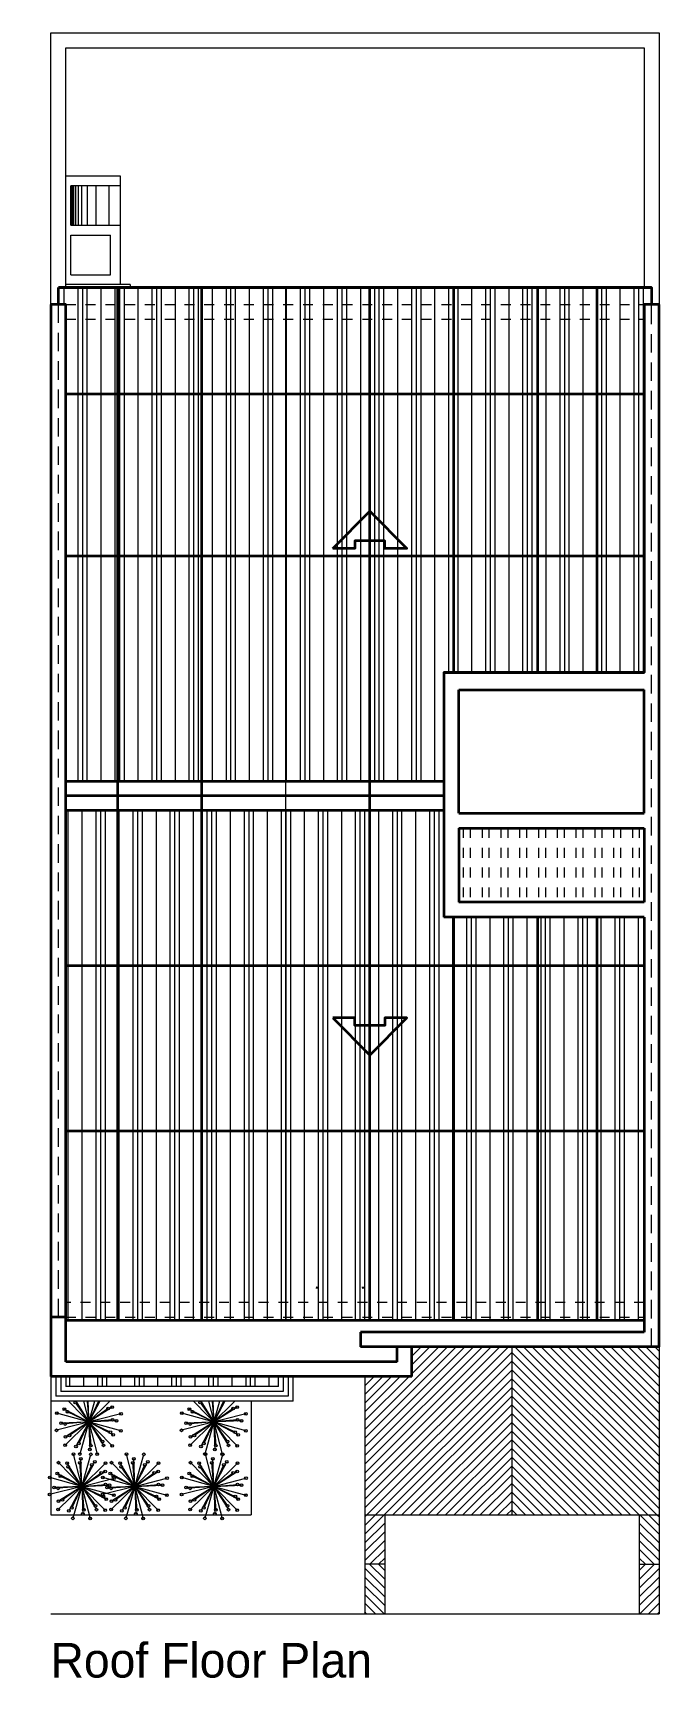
# Model space of a CAD drawing. Header units: inches. Extents: x 26.6 to 66.9, y -8.9 to 33.5.
# Drawn here: x 34.88 to 41.21, y -8.91 to 7.74 of the extents above; entities that cross this region are included whole.
import ezdxf

# ---------------------------------------------------------------- set-up
doc = ezdxf.new("R2010")
doc.units = ezdxf.units.IN
doc.header["$MEASUREMENT"] = 0
for name, pattern in [('cotas', [0.1875, 0.125, -0.0625]), ('DASHED2', [0.375, 0.25, -0.125]), ('NASCOSTA', [0.375, 0.25, -0.125])]:
    doc.linetypes.add(name, pattern=pattern)
for name, color, linetype in [('01-Text 1 75', 250, 'Continuous'), ('15', 253, 'Continuous'), ('6', 252, 'Continuous')]:
    doc.layers.add(name, color=color, linetype=linetype)
for name, color, linetype, lineweight in [('9', 76, 'Continuous', 0), ('DOOR WINDOW 1 75', 251, 'Continuous', 9), ('FURNITURE E 1 75', 252, 'Continuous', 13), ('HATCH A 1 75', 9, 'Continuous', 0), ('SEGMENTED 1 75', 253, 'DASHED2', 5), ('WALL 1 75', 250, 'Continuous', 35)]:
    doc.layers.add(name, color=color, linetype=linetype, lineweight=lineweight)
doc.layers.add('TREE E 1 75', color=9, linetype='Continuous', lineweight=5, transparency=0.6)
doc.styles.add('SS Projects_75_notes', font='', dxfattribs={"height": 0.35})
doc.styles.get('SS Projects_75_notes').set_extended_font_data('Bahnschrift')
pattern_1 = [(45, (-650.19761, -1.502886), (-0.044194174, 0.044194174), [])]

# ---------------------------------------------------------------- blocks, each defined once
blk = doc.blocks.new('FLORES')
at = {"layer": 'TREE E 1 75'}
for q in [(0, 0.448), (-0.388, 0.224), (-0.276, 0.25), (-0.224, 0.388), (-0.114, 0.355), (-0.112, 0.3), (0.224, 0.388), (0.078, 0.364), (0.053, 0.315), (0.25, 0.276), (0.204, 0.246), (0.388, 0.224), (-0.364, 0.078), (-0.315, 0.053), (-0.246, 0.204), (0.355, 0.114), (0.3, 0.112), (-0.448, 0), (-0.388, -0.224), (-0.355, -0.114), (-0.3, -0.112), (-0.25, -0.276), (-0.224, -0.388), (-0.204, -0.246), (-0.078, -0.364), (-0.053, -0.315), (0.388, -0.224), (0.364, -0.078), (0.448, 0), (0.315, -0.053), (0.276, -0.25), (0.246, -0.204), (0.224, -0.388), (0.114, -0.355), (0.112, -0.3), (0, -0.448)]:
    blk.add_line((0, 0), q, dxfattribs=at)
for centre in [(0, 0.448), (-0.388, 0.224), (-0.276, 0.25), (-0.246, 0.204), (-0.224, 0.388), (-0.114, 0.355), (-0.112, 0.3), (0.053, 0.315), (0.078, 0.364), (0.204, 0.246), (0.224, 0.388), (0.25, 0.276), (0.388, 0.224), (-0.448, 0), (-0.364, 0.078), (-0.315, 0.053), (0.3, 0.112), (0.355, 0.114), (0.448, 0), (-0.388, -0.224), (-0.355, -0.114), (-0.3, -0.112), (0.246, -0.204), (0.315, -0.053), (0.364, -0.078), (0.388, -0.224), (-0.25, -0.276), (-0.224, -0.388), (-0.204, -0.246), (-0.078, -0.364), (-0.053, -0.315), (0, -0.448), (0.112, -0.3), (0.114, -0.355), (0.224, -0.388), (0.276, -0.25)]:
    blk.add_circle(centre, 0.0184, dxfattribs=at)

msp = doc.modelspace()

# ---------------------------------------------------------------- hatches: boundary and pattern name
at = {"layer": '6', "lineweight": 0}
h = msp.add_hatch(dxfattribs=at)
h.set_pattern_fill('PLASTI', color=256, scale=1.5, angle=90, style=0)
h.set_pattern_definition([(90, (-669.1987, -1.5029), (-0.375, 2e-17), []), (90, (-669.24556, -1.5029), (-0.375, 2e-17), []), (90, (-669.29244, -1.5029), (-0.375, 2e-17), []), (90, (-669.43306, -1.5029), (-0.375, 2e-17), [])])
h.paths.add_polyline_path([(35.134, 5.167), (41.134, 5.167), (41.134, 4.995), (41.059, 4.995), (41.059, 1.27), (39.034, 1.27), (39.034, 0.167), (35.209, 0.167), (35.209, 4.995), (35.134, 4.995)])
h = msp.add_hatch(dxfattribs=at)
h.set_pattern_fill('PLASTI', color=256, scale=1.5, angle=90, style=0)
h.set_pattern_definition([(90, (-716.26633, -1.7029), (-0.375, 2e-17), []), (90, (-716.3132, -1.7029), (-0.375, 2e-17), []), (90, (-716.36008, -1.7029), (-0.375, 2e-17), []), (90, (-716.5007, -1.7029), (-0.375, 2e-17), [])])
h.paths.add_polyline_path([(41.059, -5.287), (41.059, -1.205), (39.034, -1.205), (39.034, -0.126), (35.209, -0.126), (35.209, -5.287)])
h = msp.add_hatch(dxfattribs=at)
h.set_pattern_fill('PLASTI', color=256, scale=1.5, angle=90, style=0)
h.paths.add_polyline_path([(37.011, -5.53), (37.225, -5.53), (37.225, -5.68), (37.011, -5.68)], flags=24)
h.paths.add_polyline_path([(35.734, -5.52), (36.499, -5.52), (36.499, -5.746), (35.734, -5.746)], flags=24)
h.paths.add_polyline_path([(35.209, -5.855), (35.209, -5.955), (37.359, -5.955), (37.359, -5.855)])
at = {"layer": 'HATCH A 1 75', "lineweight": 0}
h = msp.add_hatch(dxfattribs=at)
h.set_pattern_fill('ANSI31', color=256, scale=0.5, style=0)
h.set_pattern_definition(pattern_1)
h.paths.add_polyline_path([(39.722, -7.255), (39.722, -5.555), (38.709, -5.555), (38.709, -5.855), (38.234, -5.855), (38.234, -7.255)])
h = msp.add_hatch(dxfattribs=at)
h.set_pattern_fill('ANSI31', color=256, scale=0.5, angle=90, style=0)
h.set_pattern_definition([(135, (-669.19869, -1.502886), (-0.044194174, -0.044194174), [])])
h.paths.add_polyline_path([(41.209, -5.555), (39.722, -5.555), (39.722, -7.255), (41.209, -7.255)])
h = msp.add_hatch(dxfattribs=at)
h.set_pattern_fill('ANSI31', color=256, scale=0.5, style=0)
h.set_pattern_definition(pattern_1)
h.paths.add_polyline_path([(38.434, -7.255), (38.234, -7.255), (38.234, -7.755), (38.434, -7.755)])
h = msp.add_hatch(dxfattribs=at)
h.set_pattern_fill('ANSI31', color=256, scale=0.5, style=0)
h.set_pattern_definition([(135, (729.64126, -1.502886), (0.044194174, 0.044194174), [])])
h.paths.add_polyline_path([(41.009, -7.255), (41.209, -7.255), (41.209, -7.755), (41.009, -7.755)])
h = msp.add_hatch(dxfattribs=at)
h.set_pattern_fill('ANSI31', color=256, scale=0.5, style=0)
h.set_pattern_definition([(315, (-650.19761, -14.0078), (-0.044194174, -0.044194174), [])])
h.paths.add_polyline_path([(38.434, -8.255), (38.234, -8.255), (38.234, -7.755), (38.434, -7.755)])
h = msp.add_hatch(dxfattribs=at)
h.set_pattern_fill('ANSI31', color=256, scale=0.5, style=0)
h.set_pattern_definition([(225, (729.64126, -14.0078), (0.044194174, -0.044194174), [])])
h.paths.add_polyline_path([(41.009, -8.255), (41.209, -8.255), (41.209, -7.755), (41.009, -7.755)])

# ---------------------------------------------------------------- linework, layer by layer
at = {"layer": '15', "lineweight": 0}
for p, q in [((39.722, -7.255), (39.722, -5.555)), ((41.209, -5.555), (41.209, -8.255)), ((38.234, -5.855), (38.234, -8.255)), ((35.059, -6.105), (35.059, -7.255)), ((37.084, -6.105), (37.084, -7.255)), ((35.059, -7.255), (37.084, -7.255)), ((38.234, -7.255), (41.209, -7.255)), ((38.434, -7.255), (38.434, -8.255)), ((41.009, -7.255), (41.009, -8.255)), ((38.434, -7.755), (38.234, -7.755)), ((41.009, -7.755), (41.209, -7.755)), ((35.059, -8.255), (41.209, -8.255))]:
    msp.add_line(p, q, dxfattribs=at)
at = {"layer": '6', "lineweight": 0}
for p, q in [((35.059, -5.855), (35.059, -6.105)), ((35.109, -5.855), (35.109, -6.055)), ((35.159, -5.855), (35.159, -6.005)), ((35.209, -5.855), (35.209, -5.955)), ((37.359, -5.955), (35.209, -5.955)), ((37.359, -5.955), (37.359, -5.855)), ((37.409, -5.855), (37.409, -6.005)), ((37.459, -5.855), (37.459, -6.055)), ((37.509, -6.105), (37.509, -5.855)), ((37.509, -6.105), (35.059, -6.105)), ((37.459, -6.055), (35.109, -6.055)), ((37.409, -6.005), (35.159, -6.005))]:
    msp.add_line(p, q, dxfattribs=at)
at = {"layer": 'DOOR WINDOW 1 75'}
for p, q in [((35.761, 6.292), (35.209, 6.292)), ((35.261, 5.795), (35.261, 6.195)), ((35.761, 6.195), (35.261, 6.195)), ((35.262, 5.795), (35.262, 6.195)), ((35.263, 5.795), (35.263, 6.195)), ((35.266, 5.795), (35.266, 6.195)), ((35.271, 5.795), (35.271, 6.195)), ((35.277, 5.795), (35.277, 6.195)), ((35.29, 5.795), (35.29, 6.195)), ((35.309, 5.795), (35.309, 6.195)), ((35.338, 5.795), (35.338, 6.195)), ((35.372, 5.795), (35.372, 6.195)), ((35.427, 5.795), (35.427, 6.195)), ((35.515, 5.795), (35.515, 6.195)), ((35.646, 5.795), (35.646, 6.195)), ((35.761, 6.292), (35.761, 6.292)), ((35.761, 5.195), (35.761, 6.292)), ((35.261, 5.795), (35.761, 5.795)), ((35.261, 5.295), (35.261, 5.695)), ((35.261, 5.695), (35.661, 5.695)), ((35.661, 5.295), (35.661, 5.695)), ((35.861, 5.195), (35.209, 5.195)), ((35.261, 5.295), (35.661, 5.295)), ((35.861, 5.195), (35.861, 5.167)), ((37.434, -5.287), (37.434, 5.167))]:
    msp.add_line(p, q, dxfattribs=at)
at = {"layer": 'FURNITURE E 1 75', "linetype": 'cotas', "lineweight": 5, "ltscale": 0.4}
for p, q in [((35.209, 4.995), (41.059, 4.995)), ((35.209, 4.845), (41.059, 4.845)), ((39.229, -0.305), (39.229, -1.055)), ((39.299, -0.305), (39.299, -1.055)), ((39.419, -0.305), (39.419, -1.055)), ((39.489, -0.305), (39.489, -1.055)), ((39.609, -0.305), (39.609, -1.055)), ((39.679, -0.305), (39.679, -1.055)), ((39.799, -0.305), (39.799, -1.055)), ((39.869, -0.305), (39.869, -1.055)), ((39.989, -0.305), (39.989, -1.055)), ((40.059, -0.305), (40.059, -1.055)), ((40.179, -0.305), (40.179, -1.055)), ((40.249, -0.305), (40.249, -1.055)), ((40.369, -0.305), (40.369, -1.055)), ((40.439, -0.305), (40.439, -1.055)), ((40.559, -0.305), (40.559, -1.055)), ((40.629, -0.305), (40.629, -1.055)), ((40.749, -0.305), (40.749, -1.055)), ((40.819, -0.305), (40.819, -1.055)), ((40.939, -0.305), (40.939, -1.055)), ((41.009, -0.305), (41.009, -1.055)), ((41.059, -5.105), (35.209, -5.105)), ((35.209, -5.255), (41.059, -5.255))]:
    msp.add_line(p, q, dxfattribs=at)
at = {"layer": 'SEGMENTED 1 75', "linetype": 'NASCOSTA', "lineweight": 9, "ltscale": 0.75}
for p, q in [((35.134, -5.255), (35.134, 4.995)), ((41.134, -5.555), (41.134, 4.995))]:
    msp.add_line(p, q, dxfattribs=at)
at = {"layer": 'TREE E 1 75'}
for p, q in [((35.655, -6.105), (35.202, -6.55)), ((35.236, -6.105), (35.677, -6.555)), ((35.305, -6.118), (35.579, -6.511)), ((35.309, -6.105), (35.591, -6.551)), ((35.552, -6.105), (35.312, -6.562)), ((35.54, -6.105), (35.34, -6.532)), ((35.5, -6.105), (35.351, -6.639)), ((35.388, -6.105), (35.525, -6.64)), ((35.424, -6.105), (35.462, -6.554)), ((35.433, -6.105), (35.453, -6.594)), ((36.919, -6.105), (36.466, -6.55)), ((36.5, -6.105), (36.941, -6.555)), ((36.569, -6.118), (36.843, -6.511)), ((36.573, -6.105), (36.855, -6.551)), ((36.816, -6.105), (36.576, -6.562)), ((36.804, -6.105), (36.604, -6.532)), ((36.764, -6.105), (36.616, -6.639)), ((36.652, -6.105), (36.79, -6.64)), ((36.688, -6.105), (36.726, -6.554)), ((36.697, -6.105), (36.717, -6.594)), ((35.767, -6.231), (35.116, -6.399)), ((35.765, -6.405), (35.118, -6.225)), ((35.721, -6.304), (35.162, -6.326)), ((35.689, -6.445), (35.194, -6.185)), ((35.68, -6.294), (35.203, -6.335)), ((35.678, -6.165), (35.205, -6.464)), ((35.659, -6.417), (35.225, -6.213)), ((35.638, -6.178), (35.245, -6.452)), ((37.031, -6.231), (36.38, -6.399)), ((37.03, -6.405), (36.382, -6.225)), ((36.985, -6.304), (36.426, -6.326)), ((36.953, -6.445), (36.458, -6.185)), ((36.945, -6.294), (36.467, -6.335)), ((36.942, -6.165), (36.469, -6.464)), ((36.923, -6.417), (36.489, -6.213)), ((36.902, -6.178), (36.509, -6.452))]:
    msp.add_line(p, q, dxfattribs=at)
for centre in [(35.305, -6.118), (35.678, -6.165), (36.569, -6.118), (36.942, -6.165), (35.118, -6.225), (35.162, -6.326), (35.194, -6.185), (35.203, -6.335), (35.225, -6.213), (35.638, -6.178), (35.68, -6.294), (35.721, -6.304), (35.767, -6.231), (36.382, -6.225), (36.426, -6.326), (36.458, -6.185), (36.467, -6.335), (36.489, -6.213), (36.902, -6.178), (36.945, -6.294), (36.985, -6.304), (37.031, -6.231), (35.116, -6.399), (35.205, -6.464), (35.245, -6.452), (35.659, -6.417), (35.689, -6.445), (35.765, -6.405), (36.38, -6.399), (36.469, -6.464), (36.509, -6.452), (36.923, -6.417), (36.953, -6.445), (37.03, -6.405), (35.202, -6.55), (35.312, -6.562), (35.34, -6.532), (35.351, -6.639), (35.453, -6.594), (35.462, -6.554), (35.525, -6.64), (35.579, -6.511), (35.591, -6.551), (35.677, -6.555), (36.466, -6.55), (36.576, -6.562), (36.604, -6.532), (36.616, -6.639), (36.717, -6.594), (36.726, -6.554), (36.79, -6.64), (36.843, -6.511), (36.855, -6.551), (36.941, -6.555)]:
    msp.add_circle(centre, 0.0138, dxfattribs=at)
for centre in [(35.543, -6.098), (36.808, -6.098)]:
    msp.add_arc(centre, 0.0138, 213.4329, 326.5671, dxfattribs=at)
at = {"layer": 'WALL 1 75', "lineweight": 5}
for p, q in [((35.059, 4.995), (35.059, 7.742)), ((35.059, 7.742), (41.209, 7.742)), ((41.209, 7.742), (41.209, 4.995)), ((35.209, 5.167), (35.209, 7.592)), ((35.209, 7.592), (41.059, 7.592)), ((41.059, 7.592), (41.059, 5.167))]:
    msp.add_line(p, q, dxfattribs=at)
at = {"layer": 'WALL 1 75'}
for p, q in [((41.134, 5.167), (35.134, 5.167)), ((35.134, 4.995), (35.134, 5.167)), ((35.734, -5.287), (35.734, 5.167)), ((36.584, -5.287), (36.584, 5.167)), ((38.284, -5.287), (38.284, 5.167)), ((39.134, 1.27), (39.134, 5.167)), ((39.984, 1.27), (39.984, 5.167)), ((40.584, 1.27), (40.584, 5.167)), ((41.134, 5.167), (41.134, 4.995)), ((35.059, 4.995), (35.059, -5.855)), ((35.209, 4.995), (35.059, 4.995)), ((35.209, -5.705), (35.209, 4.995)), ((41.059, 1.27), (41.059, 4.995)), ((41.209, 4.995), (41.059, 4.995)), ((41.209, -5.555), (41.209, 4.995)), ((41.059, 4.088), (35.209, 4.088)), ((41.059, 2.448), (35.209, 2.448)), ((39.034, 1.27), (39.034, -1.205)), ((39.034, 1.27), (41.059, 1.27)), ((39.184, -0.155), (39.184, 1.095)), ((39.184, 1.095), (41.059, 1.095)), ((41.059, -0.155), (41.059, 1.095)), ((39.034, 0.167), (35.209, 0.167)), ((39.034, 0.02), (35.209, 0.02)), ((39.034, -0.126), (35.209, -0.126)), ((39.184, -0.155), (41.059, -0.155)), ((39.184, -0.305), (39.184, -1.055)), ((39.184, -0.305), (41.059, -0.305)), ((41.059, -0.305), (41.059, -1.055)), ((41.059, -1.055), (39.184, -1.055)), ((41.059, -1.205), (39.034, -1.205)), ((39.134, -5.287), (39.134, -1.205)), ((39.984, -5.287), (39.984, -1.205)), ((40.584, -5.287), (40.584, -1.205)), ((41.059, -1.205), (41.059, -5.405)), ((41.059, -1.7), (35.209, -1.7)), ((41.059, -3.372), (35.209, -3.372)), ((35.209, -5.255), (35.059, -5.255)), ((41.059, -5.287), (35.209, -5.287)), ((41.059, -5.405), (38.189, -5.405)), ((38.189, -5.405), (38.189, -5.555)), ((41.209, -5.555), (38.189, -5.555)), ((38.559, -5.705), (38.559, -5.555)), ((38.709, -5.855), (38.709, -5.555)), ((38.559, -5.705), (35.209, -5.705)), ((38.709, -5.855), (35.059, -5.855))]:
    msp.add_line(p, q, dxfattribs=at)
at = {"layer": 'WALL 1 75', "color": 253, "ltscale": 0.5}
for p, q in [((37.752, -4.964), (37.755, -4.944)), ((38.214, -4.945), (38.217, -4.964))]:
    msp.add_line(p, q, dxfattribs=at)
at = {"layer": 'WALL 1 75'}
for points in [[(35.134, 5.167), (41.134, 5.167), (41.134, 4.995), (41.059, 4.995), (41.059, 1.27), (39.034, 1.27), (39.034, 0.167), (35.209, 0.167), (35.209, 4.995), (35.134, 4.995)], [(37.909, 2.526), (38.284, 2.901), (38.659, 2.526), (38.435, 2.526), (38.435, 2.601), (38.133, 2.601), (38.133, 2.526)], [(37.909, -2.226), (38.284, -2.601), (38.659, -2.226), (38.435, -2.226), (38.435, -2.301), (38.133, -2.301), (38.133, -2.226)]]:
    msp.add_lwpolyline(points, close=True, dxfattribs=at)

# ---------------------------------------------------------------- block references
at = {"layer": '9', "lineweight": 0, "xscale": 0.7499999999371699, "yscale": 0.7499999999371699, "zscale": 0.7499999999371699, "rotation": 224.4417292048857}
for p in [(35.371, -6.966), (35.907, -6.966), (36.706, -6.966)]:
    msp.add_blockref('FLORES', p, dxfattribs=at)

# ---------------------------------------------------------------- texts
at = {"layer": '01-Text 1 75', "insert": (35.054, -8.551), "char_height": 0.35, "attachment_point": 1, "style": 'SS Projects_75_notes'}
msp.add_mtext_dynamic_manual_height_columns('Roof Floor Plan', width=6.34854, gutter_width=1.5, heights=[0], dxfattribs=at)

doc.saveas('drawing.dxf')
